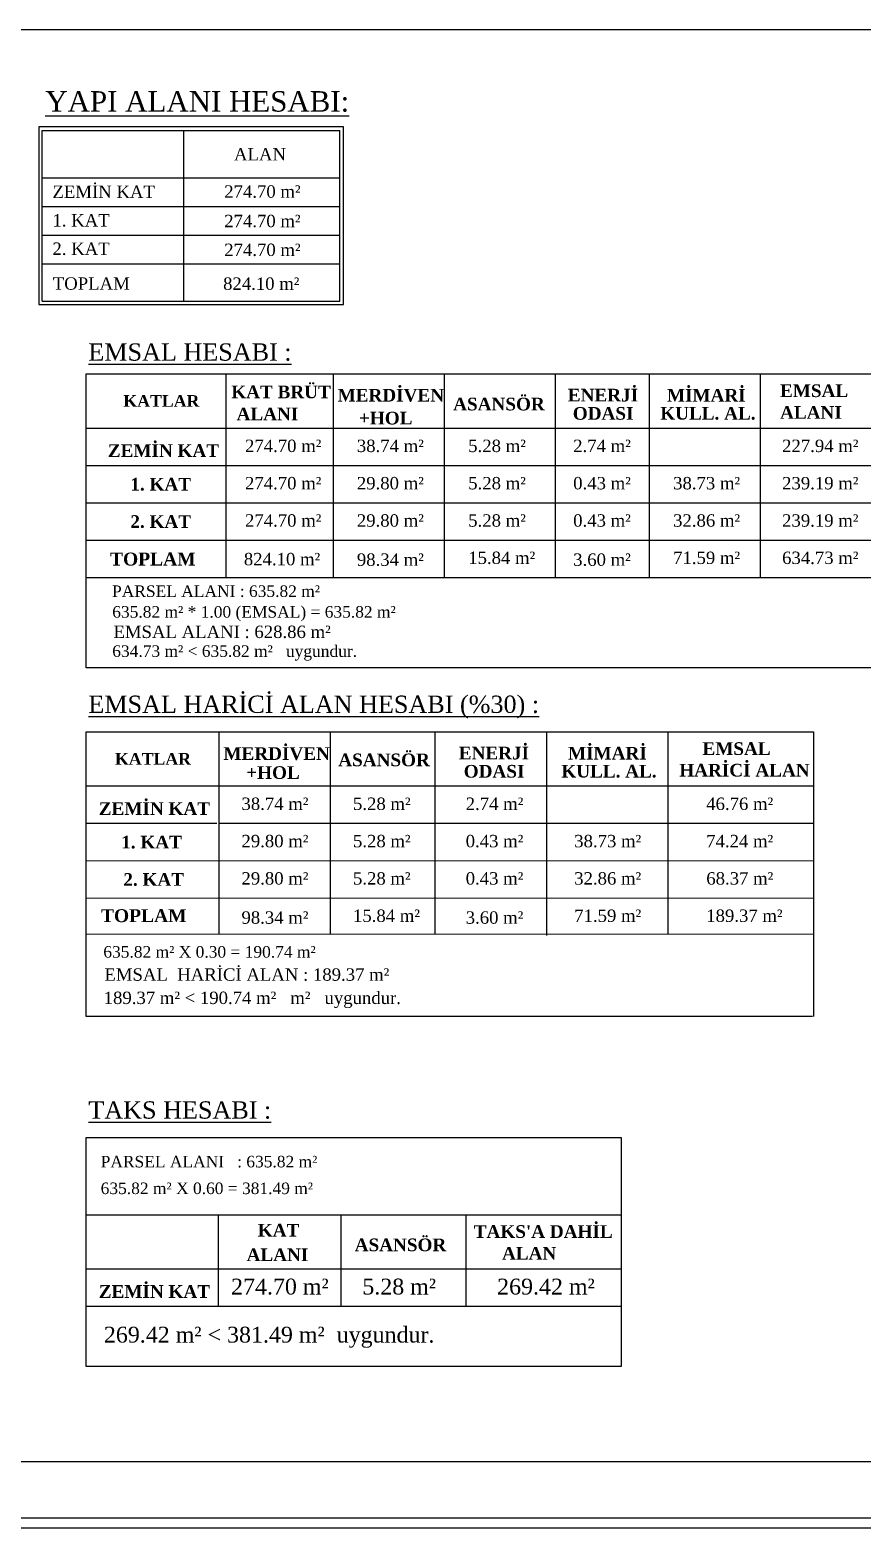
# Model space of a CAD drawing. Header units: centimetres. Extents: x 14449 to 53524, y -19051 to -10746.
# Drawn here: x 17715 to 18936, y -12946 to -10746 of the extents above; entities that cross this region are included whole.
import ezdxf

# ---------------------------------------------------------------- set-up
doc = ezdxf.new("R2010")
doc.units = ezdxf.units.CM
doc.layers.add('rtm-antet yazı-03', color=233, linetype='Continuous', lineweight=30)
doc.layers.add('YAZI_Pen_No__1', color=7, linetype='Continuous', lineweight=18)
doc.styles.add('A', font='times.ttf', dxfattribs={"height": 20})
doc.styles.add('GENERATED_STYLE_3', font='arialbd.ttf')

msp = doc.modelspace()

# ---------------------------------------------------------------- linework, layer by layer
at = {"color": 2, "lineweight": 25}
for points in [[(53524.4, -10746.2), (16573.4, -10746.2)], [(53524.4, -12946.2), (16573.4, -12946.2)]]:
    msp.add_lwpolyline(points, dxfattribs=at)
msp.add_lwpolyline([(23026.6, -12848.9), (16589.2, -12848.9), (16589.2, -12931.2), (23026.6, -12931.2)], close=True, dxfattribs=at)
at = {"layer": 'rtm-antet yazı-03', "linetype": 'ByBlock'}
for p, q in [((18175, -10888.7), (17728, -10888.7)), ((17728, -10888.7), (17728, -11149.5)), ((18175, -11149.5), (18175, -10888.7)), ((17728, -11149.5), (18175, -11149.5)), ((17733, -11144.5), (18169.9, -11144.5))]:
    msp.add_line(p, q, dxfattribs=at)
for points in [[(17733, -11144.5), (17733, -10893.8)], [(17733, -10893.8), (18169.9, -10893.8)], [(17940.6, -11144.5), (17940.6, -10893.8)], [(18169.9, -11144.5), (18169.9, -10893.8)], [(17733, -10963.2), (18169.9, -10963.2)], [(17733, -11005.4), (18169.9, -11005.4)], [(17733, -11047.5), (18169.9, -11047.5)], [(17733, -11089.6), (18169.9, -11089.6)]]:
    msp.add_lwpolyline(points, dxfattribs=at)
at = {"layer": 'rtm-antet yazı-03', "linetype": 'ByBlock', "flags": 128}
for points in [[(17797.3, -11682.9), (17797.3, -11251.4)], [(17797.3, -11251.4), (18958.5, -11251.4)], [(18002.5, -11251.4), (18002.5, -11550.7)], [(18160, -11251.4), (18160, -11550.7)], [(18323.2, -11251.4), (18323.2, -11550.7)], [(18486, -11251.4), (18486, -11550.7)], [(18624, -11251.4), (18624, -11550.7)], [(18786.8, -11251.4), (18786.8, -11550.7)], [(18958.5, -11331.4), (17797.3, -11331.4)], [(18002.5, -11331.4), (18002.5, -11441)], [(18958.5, -11331.4), (18002.5, -11331.4)], [(18002.5, -11386.2), (17797.3, -11386.2)], [(18958.5, -11386.2), (18002.5, -11386.2)], [(18958.5, -11441), (17797.3, -11441)], [(18958.5, -11495.8), (17797.3, -11495.9)], [(18958.5, -11550.6), (17797.3, -11550.7)], [(18958.5, -11682.9), (17797.3, -11682.9)], [(17797.3, -12194.9), (17797.3, -11777)], [(17797.3, -11777), (18865.2, -11777)], [(17992.2, -11777), (17992.2, -12074.4)], [(18155.4, -11777), (18155.4, -12074.4)], [(18309.1, -11777), (18309.1, -12074.4)], [(18473.2, -11777), (18473.2, -12076.3)], [(18651.3, -11777), (18651.3, -12074.3)], [(18865.2, -11777), (18865.2, -12194.9)], [(18865.2, -11857), (17797.3, -11857)], [(17989.2, -11911.8), (17797.3, -11911.8)], [(18865.2, -11911.8), (17992.2, -11911.8)], [(18865.2, -11966.6), (17797.3, -11966.7)], [(18865.2, -12021.4), (17797.3, -12021.5)], [(18865.2, -12074.3), (17797.3, -12074.4)], [(18863.7, -12194.9), (17797.3, -12194.9)], [(17797.3, -12372.9), (18583, -12372.8)], [(17797.3, -12709.1), (17797.3, -12372.9)], [(18583, -12372.8), (18583, -12709.1)], [(17797.3, -12486.2), (18499.2, -12486.2)], [(17991.3, -12486.2), (17991.3, -12621)], [(18171.3, -12486.2), (18171.3, -12621)], [(18171.3, -12486.2), (18171.3, -12621)], [(18354.9, -12486.2), (18354.9, -12621)], [(18499.2, -12486.2), (18583, -12486.2)], [(18499.2, -12566.2), (17797.3, -12566.2)], [(18583, -12566.2), (18499.2, -12566.2)], [(18499.2, -12621), (17797.3, -12621)], [(18583, -12621), (18499.2, -12621)], [(18583, -12709.1), (17797.3, -12709.1)]]:
    msp.add_lwpolyline(points, dxfattribs=at)

# ---------------------------------------------------------------- texts
at = {"layer": 'rtm-antet yazı-03', "linetype": 'ByBlock', "style": 'A'}
for s, height, p in [('ALAN', 18.2, (18014.4, -10937.9)), ('ZEMİN KAT', 18.2, (17747.9, -10993)), ('274.70 m²', 18.2, (18000.1, -10992.6)), ('1. KAT', 18.2, (17747.9, -11034.9)), ('274.70 m²', 18.2, (18000.1, -11035.9)), ('2. KAT', 18.2, (17747.9, -11076.6)), ('274.70 m²', 18.2, (18000.1, -11078.2)), (' TOPLAM ', 18.2, (17741.5, -11127.7)), ('824.10 m²', 18.2, (17998.4, -11127.9)), ('274.70 m²', 18.2, (18030.6, -11366.1)), ('38.74 m²', 18.2, (18194.8, -11366.1)), ('5.28 m²', 18.2, (18358.3, -11366.1)), ('2.74 m²', 18.2, (18512.4, -11366.1)), ('227.94 m²', 18.2, (18819.1, -11366.1)), ('274.70 m²', 18.2, (18030.6, -11420.9)), ('29.80 m²', 18.2, (18194.8, -11420.9)), ('5.28 m²', 18.2, (18358.3, -11420.9)), ('0.43 m²', 18.2, (18512.4, -11420.9)), ('38.73 m²', 18.2, (18659.1, -11420.9)), ('239.19 m²', 18.2, (18819.1, -11420.9)), ('274.70 m²', 18.2, (18030.6, -11475.7)), ('29.80 m²', 18.2, (18194.8, -11475.7)), ('5.28 m²', 18.2, (18358.3, -11475.7)), ('0.43 m²', 18.2, (18512.4, -11475.7)), ('32.86 m²', 18.2, (18659.1, -11475.7)), ('239.19 m²', 18.2, (18819.1, -11475.7)), ('824.10 m²', 18.2, (18028.9, -11532.4)), ('98.34 m²', 18.2, (18194.8, -11533.2)), ('15.84 m²', 18.2, (18358.3, -11530.5)), ('3.60 m²', 18.2, (18512.4, -11533.2)), ('71.59 m²', 18.2, (18659.1, -11530.5)), ('634.73 m²', 18.2, (18819.1, -11530.5)), ('PARSEL ALANI : 635.82 m²', 16.932, (17835.4, -11578.9)), ('635.82 m² * 1.00 (EMSAL) = 635.82 m²', 16.932, (17835.7, -11609.3)), ('EMSAL ALANI : 628.86 m²', 18.197, (17837.5, -11639.2)), ('634.73 m² < 635.82 m²   uygundur.', 16.932, (17835.7, -11666.9)), ('38.74 m²', 18.2, (18025.4, -11891.7)), ('5.28 m²', 18.2, (18189.1, -11891.7)), ('2.74 m²', 18.2, (18354.6, -11891.7)), ('46.76 m²', 18.2, (18707.7, -11891.7)), ('29.80 m²', 18.2, (18025.4, -11946.5)), ('5.28 m²', 18.2, (18189.1, -11946.5)), ('0.43 m²', 18.2, (18354.6, -11946.5)), ('38.73 m²', 18.2, (18513.9, -11946.5)), ('74.24 m²', 18.2, (18707.7, -11946.5)), ('29.80 m²', 18.2, (18025.4, -12001.3)), ('5.28 m²', 18.2, (18189.1, -12001.3)), ('0.43 m²', 18.2, (18354.6, -12001.3)), ('32.86 m²', 18.2, (18513.9, -12001.3)), ('68.37 m²', 18.2, (18707.8, -12001.3)), ('98.34 m²', 18.2, (18025.4, -12058.8)), ('15.84 m²', 18.2, (18189.1, -12056.1)), ('3.60 m²', 18.2, (18354.6, -12058.8)), ('71.59 m²', 18.2, (18513.9, -12056.1)), ('189.37 m²', 18.2, (18707.7, -12056.1)), ('635.82 m² X 0.30 = 190.74 m²  ', 16.932, (17822.6, -12108.6)), ('EMSAL  HARİCİ ALAN : 189.37 m²', 18.197, (17824.2, -12142.5)), ('189.37 m² < 190.74 m²   m²   uygundur.', 18.197, (17823.1, -12176.7)), ('PARSEL ALANI   : 635.82 m² ', 16.932, (17818.7, -12416.6)), ('635.82 m² X 0.60 = 381.49 m² ', 16.932, (17818.7, -12455.8)), ('274.70 m²', 23.28, (18010.1, -12603.3)), ('5.28 m²', 23.28, (18202.8, -12603.3)), ('269.42 m²', 23.28, (18400.7, -12603.3)), ('269.42 m² < 381.49 m²  uygundur.  ', 23.281, (17823.4, -12673.9))]:
    msp.add_text(s, height=height, dxfattribs=at).set_placement(p)
at = {"layer": 'rtm-antet yazı-03', "linetype": 'ByBlock', "attachment_point": 1, "style": 'A'}
for s, insert, char_height, width in [('{\\fTimes New Roman|b0|i0|c162|p18;\\L YAPI ALANI HESABI:}', (17726.1, -10836.1), 30.039, 1338.836), ('{\\fTimes New Roman|b0|i0|c162|p18;\\LEMSAL HESABI : }', (17800.6, -11206.5), 25.398, 1338.836), ('{\\fTimes New Roman|b0|i0|c162|p18;\\LEMSAL HARİCİ ALAN HESABI (%30) : }', (17800.6, -11723.8), 25.398, 1240.973), ('{\\fTimes New Roman|b0|i0|c162|p18;\\LTAKS HESABI : }', (17800.6, -12319.6), 25.398, 1338.836)]:
    msp.add_mtext(s, dxfattribs=dict(at, insert=insert, char_height=char_height, width=width))
at = {"layer": 'YAZI_Pen_No__1', "linetype": 'Continuous', "attachment_point": 7, "style": 'GENERATED_STYLE_3'}
for s, insert, char_height in [('\\A1;{\\fTimes New Roman|b1|i0|c162|p18;KAT BRÜT}', (18010.4, -11287.4), 18.625), ('\\A1;{\\fTimes New Roman|b1|i0|c0|p18;KATLAR}', (17852, -11299.7), 17.271), ('\\A1;{\\fTimes New Roman|b1|i0|c0|p18;MERD\\fTimes New Roman|b1|i0|c162|p18;İ\\fTimes New Roman|b1|i0|c0|p18;VEN}', (18166.5, -11292.4), 18.6251), ('\\A1;{\\fTimes New Roman|b1|i0|c162|p18;ASANSÖR}', (18336.2, -11305.2), 18.625), ('\\A1;{\\fTimes New Roman|b1|i0|c162|p18;ENERJİ }', (18504.5, -11292.1), 18.625), ('\\A1;{\\fTimes New Roman|b1|i0|c162|p18;MİMARİ}', (18650, -11292.1), 18.625), ('\\A1;{\\fTimes New Roman|b1|i0|c162|p18;EMSAL }', (18816.1, -11285.6), 18.625), ('\\A1;{\\fTimes New Roman|b1|i0|c162|p18;ALANI}', (18018.2, -11319.5), 18.625), ('\\A1;{\\fTimes New Roman|b1|i0|c162|p18;+HOL}', (18197.9, -11325.8), 18.625), ('\\A1;{\\fTimes New Roman|b1|i0|c162|p18;ODASI}', (18511.8, -11318.9), 18.625), ('\\A1;{\\fTimes New Roman|b1|i0|c162|p18;KULL. AL.}', (18640.2, -11318.9), 18.625), ('\\A1;{\\fTimes New Roman|b1|i0|c162|p18;ALANI}', (18816.1, -11317.3), 18.625), ('\\A1;{\\fTimes New Roman|b1|i0|c0|p18;ZEM\\fTimes New Roman|b1|i0|c162|p18;İ\\fTimes New Roman|b1|i0|c0|p18;N KAT}', (17829.2, -11373.3), 18.6251), ('\\A1;{\\fTimes New Roman|b1|i0|c0|p18;1. KAT}', (17862.3, -11423.1), 18.625), ('\\A1;{\\fTimes New Roman|b1|i0|c162|p18;2\\fTimes New Roman|b1|i0|c0|p18;. KAT}', (17862.3, -11477.9), 18.625), ('\\A1;{\\fTimes New Roman|b1|i0|c0|p18;TOPLAM}', (17832.4, -11533), 18.964), ('\\A1;{\\fTimes New Roman|b1|i0|c0|p18;KATLAR}', (17839.7, -11825.3), 17.271), ('\\A1;{\\fTimes New Roman|b1|i0|c0|p18;MERD\\fTimes New Roman|b1|i0|c162|p18;İ\\fTimes New Roman|b1|i0|c0|p18;VEN}', (17998.9, -11818.6), 18.6251), ('\\A1;{\\fTimes New Roman|b1|i0|c162|p18;ASANSÖR}', (18167.5, -11827.8), 18.625), ('\\A1;{\\fTimes New Roman|b1|i0|c162|p18;ENERJİ }', (18344.4, -11817.7), 18.625), ('\\A1;{\\fTimes New Roman|b1|i0|c162|p18;MİMARİ}', (18504.8, -11817.7), 18.625), ('\\A1;{\\fTimes New Roman|b1|i0|c162|p18;EMSAL }', (18702.2, -11811.2), 18.625), ('\\A1;{\\fTimes New Roman|b1|i0|c162|p18;+HOL}', (18032.4, -11846.4), 18.625), ('\\A1;{\\fTimes New Roman|b1|i0|c162|p18;ODASI}', (18351.7, -11844.5), 18.625), ('\\A1;{\\fTimes New Roman|b1|i0|c162|p18;KULL. AL.}', (18495, -11844.5), 18.625), ('\\A1;{\\fTimes New Roman|b1|i0|c162|p18;HARİCİ ALAN}', (18668.1, -11842.9), 18.625), ('\\A1;{\\fTimes New Roman|b1|i0|c0|p18;ZEM\\fTimes New Roman|b1|i0|c162|p18;İ\\fTimes New Roman|b1|i0|c0|p18;N KAT}', (17815.9, -11899), 18.6251), ('\\A1;{\\fTimes New Roman|b1|i0|c0|p18;1. KAT}', (17848.9, -11948.7), 18.625), ('\\A1;{\\fTimes New Roman|b1|i0|c162|p18;2\\fTimes New Roman|b1|i0|c0|p18;. KAT}', (17852, -12003.5), 18.625), ('\\A1;{\\fTimes New Roman|b1|i0|c0|p18;TOPLAM}', (17819.1, -12056.7), 18.964), ("\\A1;{\\fTimes New Roman|b1|i0|c162|p18;TAKS'A DAHİL }", (18366.4, -12520.4), 18.625), ('\\A1;{\\fTimes New Roman|b1|i0|c162|p18;KAT }', (18049.4, -12518.2), 18.625), ('\\A1;{\\fTimes New Roman|b1|i0|c162|p18;ASANSÖR}', (18191.6, -12540), 18.625), ('\\A1;{\\fTimes New Roman|b1|i0|c162|p18;ALANI}', (18032.9, -12554.3), 18.625), ('\\A1;{\\fTimes New Roman|b1|i0|c162|p18;ALAN}', (18407.9, -12552.1), 18.625), ('\\A1;{\\fTimes New Roman|b1|i0|c0|p18;ZEM\\fTimes New Roman|b1|i0|c162|p18;İ\\fTimes New Roman|b1|i0|c0|p18;N KAT}', (17815.9, -12608.2), 18.6251)]:
    msp.add_mtext(s, dxfattribs=dict(at, insert=insert, char_height=char_height))

doc.saveas('drawing.dxf')
